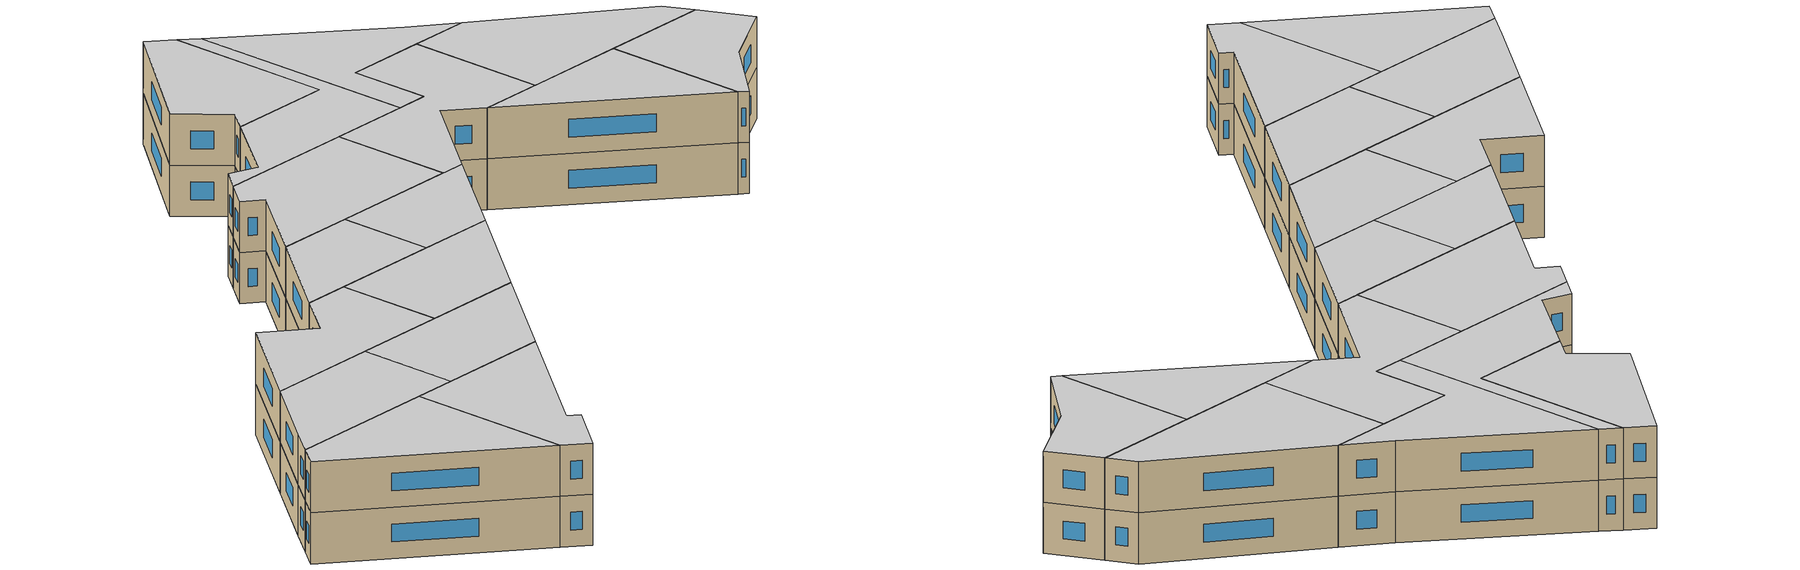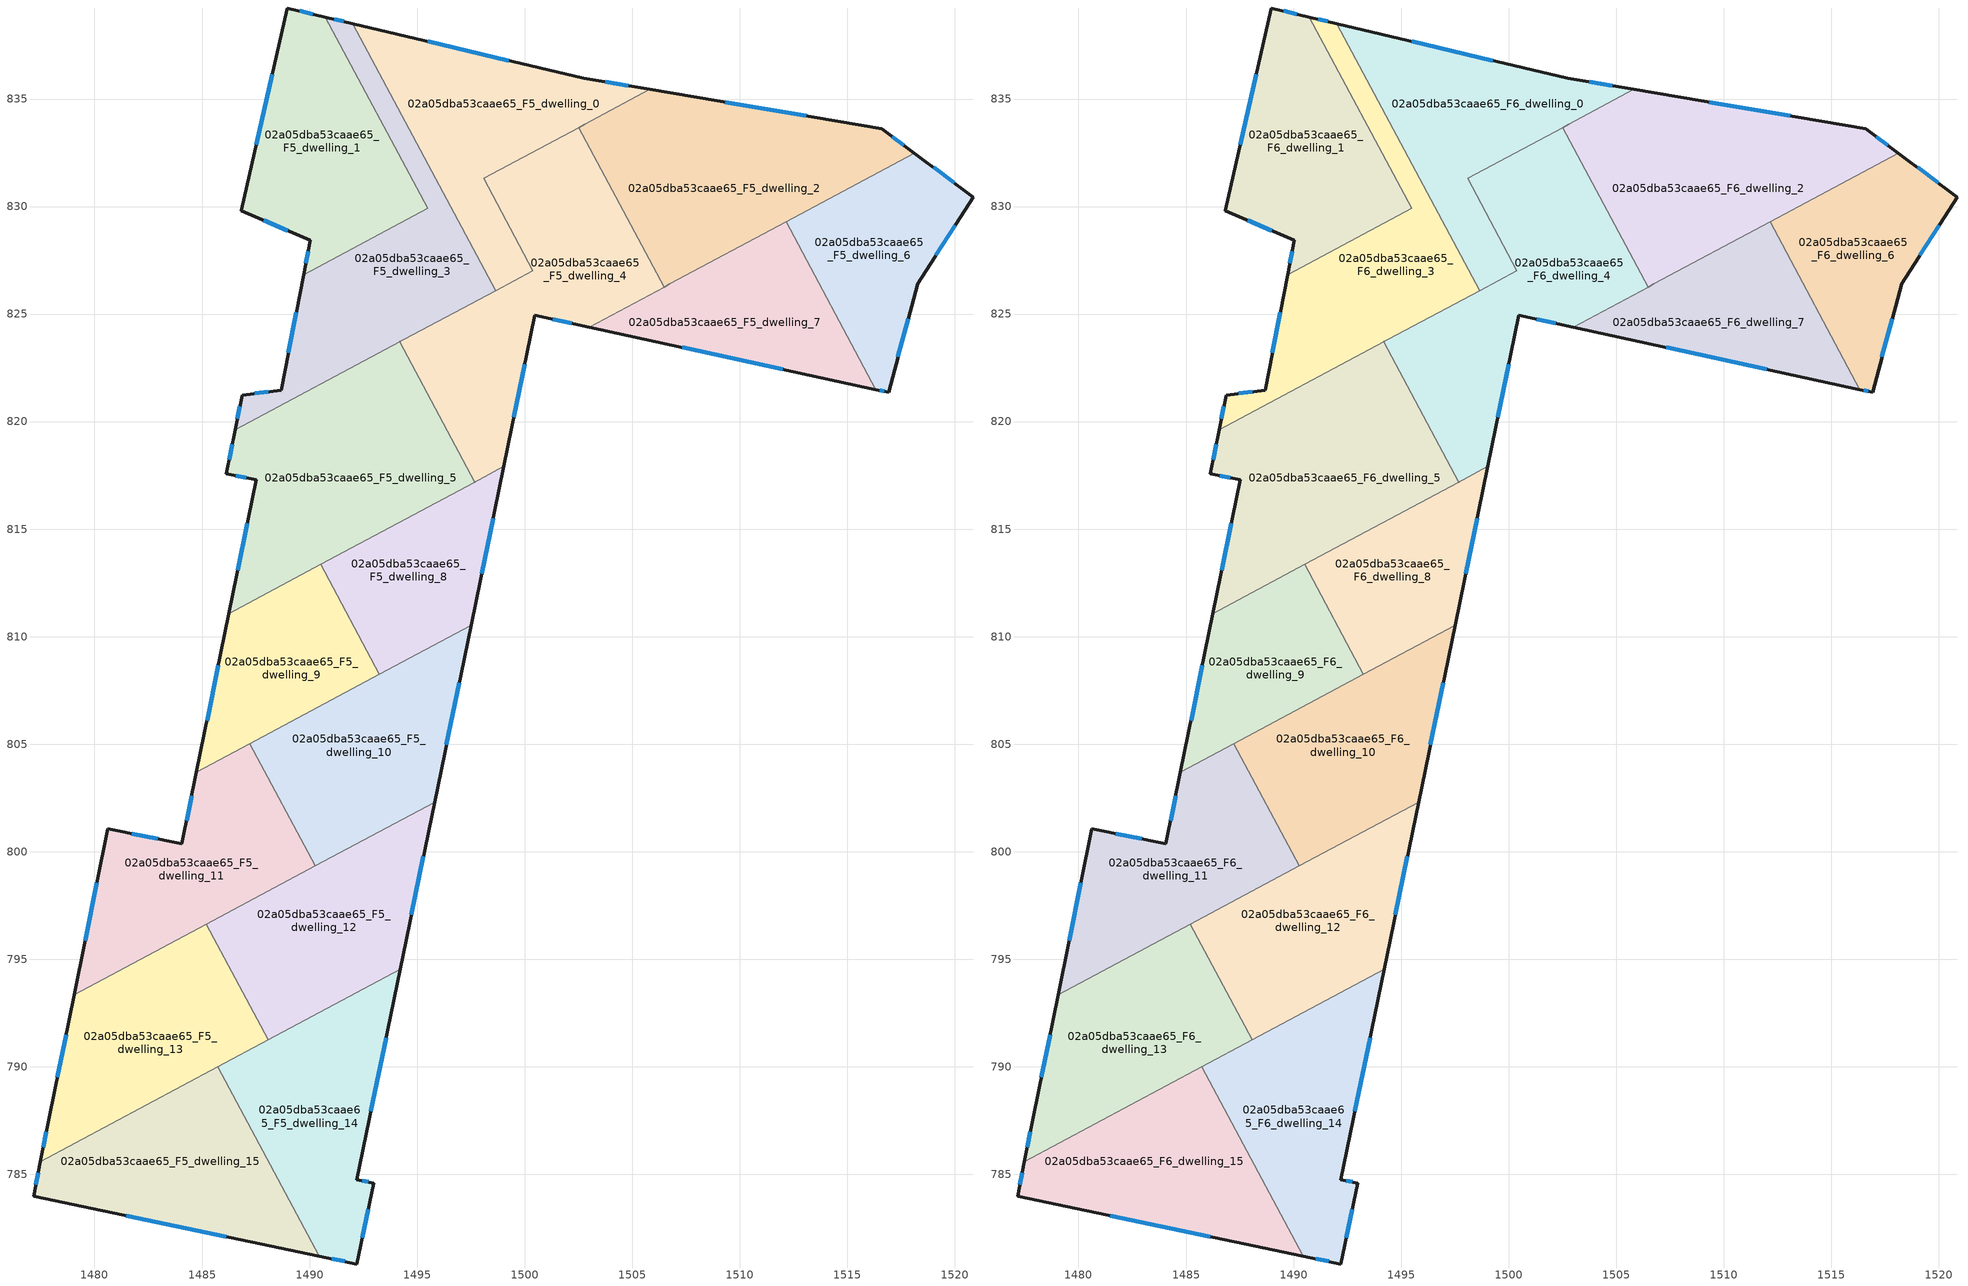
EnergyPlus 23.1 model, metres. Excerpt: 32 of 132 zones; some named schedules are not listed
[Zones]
02a05dba53caae65_F5_dwelling_0
 floor to 02a05dba53caae65_F4_dwelling_0 (EU_floor_Construction): 1505.83,835.44 1498.09,831.31 1500.39,827.02 1498.66,826.09 1492.02,838.51 1502.76,835.96 z15
 wall outside (EU_wall_Construction): 1505.83,835.44 1502.76,835.96 1492.02,838.51 z15:18
 wall to 02a05dba53caae65_F5_dwelling_4 (EU_wall_Construction): 1498.66,826.09 1500.39,827.02 1498.09,831.31 1502.52,833.67 z15:18
 wall to 02a05dba53caae65_F5_dwelling_3 (EU_wall_Construction): 1492.02,838.51 1498.66,826.09 z15:18
 wall to 02a05dba53caae65_F5_dwelling_2 (EU_wall_Construction): 1502.52,833.67 1502.79,833.82 1505.83,835.44 z15:18
 window (EU_Window_Construction): 1504.83,835.61 1503.76,835.79 / 1499.26,836.79 1495.51,837.68 z15.98:17.02
02a05dba53caae65_F5_dwelling_1
 floor to 02a05dba53caae65_F4_dwelling_1 (EU_floor_Construction): 1490.73,838.81 1495.49,829.91 1489.73,826.83 1490.05,828.44 1486.81,829.79 1488.96,839.23 z15
 wall outside (EU_wall_Construction): 1490.73,838.81 1488.96,839.23 1486.81,829.79 1490.05,828.44 1489.73,826.83 z15:18
 wall to 02a05dba53caae65_F5_dwelling_3 (EU_wall_Construction): 1489.73,826.83 1495.49,829.91 1490.73,838.81 z15:18
 window (EU_Window_Construction): 1489.94,827.92 1489.83,827.36 / 1487.87,829.35 1488.99,828.88 / 1488.27,836.16 1487.51,832.86 / 1490.16,838.95 1489.54,839.1 z15.98:17.02
02a05dba53caae65_F5_dwelling_10
 floor to 02a05dba53caae65_F4_dwelling_10 (EU_floor_Construction): 1497.51,810.52 1495.82,802.31 1490.26,799.34 1487.22,805.02 z15
 wall outside (EU_wall_Construction): 1495.82,802.31 1497.51,810.52 z15:18
 wall to 02a05dba53caae65_F5_dwelling_11 (EU_wall_Construction): 1487.22,805.02 1490.26,799.34 z15:18
 wall to 02a05dba53caae65_F5_dwelling_12 (EU_wall_Construction): 1490.26,799.34 1495.82,802.31 z15:18
 wall to 02a05dba53caae65_F5_dwelling_9 (EU_wall_Construction): 1493.25,808.25 1487.22,805.02 z15:18
 wall to 02a05dba53caae65_F5_dwelling_8 (EU_wall_Construction): 1497.51,810.52 1493.25,808.25 z15:18
 window (EU_Window_Construction): 1496.37,804.98 1496.96,807.85 z15.98:17.02
02a05dba53caae65_F5_dwelling_11
 floor to 02a05dba53caae65_F4_dwelling_11 (EU_floor_Construction): 1487.22,805.02 1490.26,799.34 1479.05,793.34 1480.62,801.06 1484.06,800.36 1484.74,803.7 z15
 wall outside (EU_wall_Construction): 1484.74,803.7 1484.06,800.36 1480.62,801.06 1479.05,793.34 z15:18
 wall to 02a05dba53caae65_F5_dwelling_13 (EU_wall_Construction): 1479.05,793.34 1485.2,796.63 z15:18
 wall to 02a05dba53caae65_F5_dwelling_9 (EU_wall_Construction): 1487.22,805.02 1484.74,803.7 z15:18
 wall to 02a05dba53caae65_F5_dwelling_12 (EU_wall_Construction): 1485.2,796.63 1490.26,799.34 z15:18
 window (EU_Window_Construction): 1482.95,800.59 1481.74,800.84 / 1484.52,802.61 1484.29,801.45 / 1480.11,798.55 1479.56,795.85 z15.98:17.02
02a05dba53caae65_F5_dwelling_12
 floor to 02a05dba53caae65_F4_dwelling_12 (EU_floor_Construction): 1495.82,802.31 1494.21,794.54 1488.08,791.25 1485.2,796.63 z15
 wall outside (EU_wall_Construction): 1494.21,794.54 1495.82,802.31 z15:18
 wall to 02a05dba53caae65_F5_dwelling_13 (EU_wall_Construction): 1485.2,796.63 1488.08,791.25 z15:18
 wall to 02a05dba53caae65_F5_dwelling_14 (EU_wall_Construction): 1488.08,791.25 1494.21,794.54 z15:18
 window (EU_Window_Construction): 1494.73,797.06 1495.29,799.78 z15.98:17.02
02a05dba53caae65_F5_dwelling_13
 floor to 02a05dba53caae65_F4_dwelling_13 (EU_floor_Construction): 1485.2,796.63 1488.08,791.25 1477.48,785.59 1477.9,787.66 1479.05,793.34 z15
 wall outside (EU_wall_Construction): 1479.05,793.34 1477.9,787.66 1477.48,785.59 z15:18
 wall to 02a05dba53caae65_F5_dwelling_15 (EU_wall_Construction): 1477.48,785.59 1485.74,790.01 z15:18
 wall to 02a05dba53caae65_F5_dwelling_14 (EU_wall_Construction): 1485.74,790 1488.08,791.25 z15:18
 window (EU_Window_Construction): 1477.76,786.98 1477.62,786.26 / 1478.68,791.49 1478.27,789.5 z15.98:17.02
02a05dba53caae65_F5_dwelling_14
 floor to 02a05dba53caae65_F4_dwelling_14 (EU_floor_Construction): 1494.21,794.54 1492.19,784.75 1492.98,784.58 1492.2,780.83 1490.46,781.19 1485.74,790 z15
 wall outside (EU_wall_Construction): 1490.46,781.19 1492.2,780.83 1492.98,784.58 1492.19,784.75 1494.21,794.54 z15:18
 wall to 02a05dba53caae65_F5_dwelling_15 (EU_wall_Construction): 1485.74,790 1490.46,781.19 z15:18
 window (EU_Window_Construction): 1492.85,787.94 1493.56,791.35 / 1492.73,784.64 1492.45,784.7 / 1492.46,782.05 1492.73,783.36 / 1491.02,781.07 1491.64,780.94 z15.98:17.02
02a05dba53caae65_F5_dwelling_15
 floor to 02a05dba53caae65_F4_dwelling_15 (EU_floor_Construction): 1485.74,790 1490.46,781.19 1477.17,783.99 1477.48,785.59 z15
 wall outside (EU_wall_Construction): 1477.48,785.59 1477.17,783.99 1490.46,781.19 z15:18
 window (EU_Window_Construction): 1477.38,785.07 1477.27,784.51 / 1481.49,783.08 1486.13,782.1 z15.98:17.02
02a05dba53caae65_F5_dwelling_2
 floor to 02a05dba53caae65_F4_dwelling_2 (EU_floor_Construction): 1516.6,833.62 1518.13,832.49 1506.76,826.4 1506.49,826.26 1502.52,833.67 1502.79,833.82 1505.83,835.44 z15
 wall outside (EU_wall_Construction): 1518.13,832.49 1516.6,833.62 1505.83,835.44 z15:18
 wall to 02a05dba53caae65_F5_dwelling_4 (EU_wall_Construction): 1502.52,833.67 1506.49,826.26 z15:18
 wall to 02a05dba53caae65_F5_dwelling_6 (EU_wall_Construction): 1512.16,829.29 1518.13,832.49 z15:18
 wall to 02a05dba53caae65_F5_dwelling_7 (EU_wall_Construction): 1506.49,826.26 1506.76,826.4 1512.16,829.29 z15:18
 window (EU_Window_Construction): 1513.1,834.21 1509.33,834.85 / 1517.64,832.86 1517.1,833.25 z15.98:17.02
02a05dba53caae65_F5_dwelling_3
 floor to 02a05dba53caae65_F4_dwelling_3 (EU_floor_Construction): 1492.02,838.51 1498.66,826.09 1486.54,819.61 1486.86,821.23 1488.68,821.46 1489.73,826.83 1495.49,829.91 1490.73,838.81 z15
 wall outside (EU_wall_Construction): 1492.02,838.51 1490.73,838.81 / 1489.73,826.83 1488.68,821.46 1486.86,821.23 1486.54,819.61 z15:18
 wall to 02a05dba53caae65_F5_dwelling_5 (EU_wall_Construction): 1486.54,819.61 1494.18,823.7 z15:18
 wall to 02a05dba53caae65_F5_dwelling_4 (EU_wall_Construction): 1494.19,823.7 1494.23,823.73 1494.41,823.82 1498.66,826.09 z15:18
 window (EU_Window_Construction): 1491.6,838.61 1491.15,838.72 / 1486.76,820.71 1486.64,820.14 / 1488.09,821.39 1487.45,821.31 / 1489.39,825.09 1489.02,823.21 z15.98:17.02
02a05dba53caae65_F5_dwelling_4
 floor to 02a05dba53caae65_F4_dwelling_4 (EU_floor_Construction): 1502.52,833.67 1506.49,826.26 1503.01,824.39 1500.48,824.94 1499.04,817.91 1497.89,817.3 1497.72,817.21 1497.67,817.18 1494.19,823.7 1494.23,823.73 1494.41,823.82 1500.39,827.02 1498.09,831.31 z15
 wall outside (EU_wall_Construction): 1499.04,817.91 1500.48,824.94 1503.01,824.39 z15:18
 wall to 02a05dba53caae65_F5_dwelling_5 (EU_wall_Construction): 1494.19,823.7 1497.67,817.18 z15:18
 wall to 02a05dba53caae65_F5_dwelling_7 (EU_wall_Construction): 1503.01,824.39 1506.49,826.26 z15:18
 wall to 02a05dba53caae65_F5_dwelling_8 (EU_wall_Construction): 1497.67,817.18 1497.72,817.21 1497.89,817.3 1499.04,817.91 z15:18
 window (EU_Window_Construction): 1501.31,824.76 1502.19,824.57 / 1499.51,820.2 1500.01,822.66 z15.98:17.02
02a05dba53caae65_F5_dwelling_5
 floor to 02a05dba53caae65_F4_dwelling_5 (EU_floor_Construction): 1494.19,823.7 1497.67,817.18 1486.25,811.07 1487.52,817.29 1486.12,817.57 1486.54,819.61 z15
 wall outside (EU_wall_Construction): 1486.54,819.61 1486.12,817.57 1487.52,817.29 1486.25,811.07 z15:18
 wall to 02a05dba53caae65_F5_dwelling_9 (EU_wall_Construction): 1486.25,811.07 1490.52,813.36 z15:18
 wall to 02a05dba53caae65_F5_dwelling_8 (EU_wall_Construction): 1490.52,813.36 1497.67,817.18 z15:18
 window (EU_Window_Construction): 1487.1,815.27 1486.66,813.1 / 1486.58,817.48 1487.06,817.39 / 1486.4,818.95 1486.26,818.24 z15.98:17.02
02a05dba53caae65_F5_dwelling_6
 floor to 02a05dba53caae65_F4_dwelling_6 (EU_floor_Construction): 1520.88,830.44 1518.28,826.41 1516.93,821.36 1516.34,821.49 1512.16,829.29 1518.13,832.49 z15
 wall outside (EU_wall_Construction): 1516.34,821.49 1516.93,821.36 1518.28,826.41 1520.88,830.44 1518.13,832.49 z15:18
 wall to 02a05dba53caae65_F5_dwelling_7 (EU_wall_Construction): 1512.16,829.29 1516.34,821.49 z15:18
 window (EU_Window_Construction): 1519.12,827.72 1520.03,829.13 / 1517.36,823.01 1517.84,824.77 / 1516.53,821.45 1516.73,821.4 / 1519.98,831.11 1519.02,831.82 z15.98:17.02
02a05dba53caae65_F5_dwelling_7
 floor to 02a05dba53caae65_F4_dwelling_7 (EU_floor_Construction): 1512.16,829.29 1516.34,821.49 1503.01,824.39 z15
 wall outside (EU_wall_Construction): 1503.01,824.39 1516.34,821.49 z15:18
 window (EU_Window_Construction): 1507.34,823.45 1512,822.44 z15.98:17.02
02a05dba53caae65_F5_dwelling_8
 floor to 02a05dba53caae65_F4_dwelling_8 (EU_floor_Construction): 1499.04,817.91 1497.51,810.52 1493.25,808.25 1490.52,813.36 z15
 wall outside (EU_wall_Construction): 1497.51,810.52 1499.04,817.91 z15:18
 wall to 02a05dba53caae65_F5_dwelling_9 (EU_wall_Construction): 1490.52,813.36 1493.25,808.25 z15:18
 window (EU_Window_Construction): 1498.01,812.93 1498.54,815.51 z15.98:17.02
02a05dba53caae65_F5_dwelling_9
 floor to 02a05dba53caae65_F4_dwelling_9 (EU_floor_Construction): 1490.52,813.36 1493.25,808.25 1484.74,803.7 1486.25,811.07 z15
 wall outside (EU_wall_Construction): 1486.25,811.07 1484.74,803.7 z15:18
 window (EU_Window_Construction): 1485.76,808.67 1485.23,806.09 z15.98:17.02
02a05dba53caae65_F6_dwelling_0
 floor to 02a05dba53caae65_F5_dwelling_0 (EU_floor_Construction): 1505.83,835.44 1498.09,831.31 1500.39,827.02 1498.66,826.09 1492.02,838.51 1502.76,835.96 z18
 wall outside (EU_wall_Construction): 1505.83,835.44 1502.76,835.96 1492.02,838.51 z18:21
 wall to 02a05dba53caae65_F6_dwelling_4 (EU_wall_Construction): 1498.66,826.09 1500.39,827.02 1498.09,831.31 1502.52,833.67 z18:21
 wall to 02a05dba53caae65_F6_dwelling_3 (EU_wall_Construction): 1492.02,838.51 1498.66,826.09 z18:21
 wall to 02a05dba53caae65_F6_dwelling_2 (EU_wall_Construction): 1502.52,833.67 1502.79,833.82 1505.83,835.44 z18:21
 window (EU_Window_Construction): 1504.83,835.61 1503.76,835.79 / 1499.26,836.79 1495.51,837.68 z18.98:20.02
 ceiling to 02a05dba53caae65_F7_dwelling_0 (EU_floor_Construction): 1500.39,827.02 1498.09,831.31 1505.83,835.44 1502.76,835.96 1492.02,838.51 1498.66,826.09 z21
02a05dba53caae65_F6_dwelling_1
 floor to 02a05dba53caae65_F5_dwelling_1 (EU_floor_Construction): 1490.73,838.81 1495.49,829.91 1489.73,826.83 1490.05,828.44 1486.81,829.79 1488.96,839.23 z18
 wall outside (EU_wall_Construction): 1490.73,838.81 1488.96,839.23 1486.81,829.79 1490.05,828.44 1489.73,826.83 z18:21
 wall to 02a05dba53caae65_F6_dwelling_3 (EU_wall_Construction): 1489.73,826.83 1495.49,829.91 1490.73,838.81 z18:21
 window (EU_Window_Construction): 1489.94,827.92 1489.83,827.36 / 1487.87,829.35 1488.99,828.88 / 1488.27,836.16 1487.51,832.86 / 1490.16,838.95 1489.54,839.1 z18.98:20.02
 ceiling to 02a05dba53caae65_F7_dwelling_1 (EU_floor_Construction): 1495.49,829.91 1490.73,838.81 1488.96,839.23 1486.81,829.79 1490.05,828.44 1489.73,826.83 z21
02a05dba53caae65_F6_dwelling_10
 floor to 02a05dba53caae65_F5_dwelling_10 (EU_floor_Construction): 1497.51,810.52 1495.82,802.31 1490.26,799.34 1487.22,805.02 z18
 wall outside (EU_wall_Construction): 1495.82,802.31 1497.51,810.52 z18:21
 wall to 02a05dba53caae65_F6_dwelling_11 (EU_wall_Construction): 1487.22,805.02 1490.26,799.34 z18:21
 wall to 02a05dba53caae65_F6_dwelling_12 (EU_wall_Construction): 1490.26,799.34 1495.82,802.31 z18:21
 wall to 02a05dba53caae65_F6_dwelling_9 (EU_wall_Construction): 1493.25,808.25 1487.22,805.02 z18:21
 wall to 02a05dba53caae65_F6_dwelling_8 (EU_wall_Construction): 1497.51,810.52 1493.25,808.25 z18:21
 window (EU_Window_Construction): 1496.37,804.98 1496.96,807.85 z18.98:20.02
 ceiling to 02a05dba53caae65_F7_dwelling_10 (EU_floor_Construction): 1495.82,802.31 1497.51,810.52 1487.22,805.02 1490.26,799.34 z21
02a05dba53caae65_F6_dwelling_11
 floor to 02a05dba53caae65_F5_dwelling_11 (EU_floor_Construction): 1487.22,805.02 1490.26,799.34 1479.05,793.34 1480.62,801.06 1484.06,800.36 1484.74,803.7 z18
 wall outside (EU_wall_Construction): 1484.74,803.7 1484.06,800.36 1480.62,801.06 1479.05,793.34 z18:21
 wall to 02a05dba53caae65_F6_dwelling_13 (EU_wall_Construction): 1479.05,793.34 1485.2,796.63 z18:21
 wall to 02a05dba53caae65_F6_dwelling_9 (EU_wall_Construction): 1487.22,805.02 1484.74,803.7 z18:21
 wall to 02a05dba53caae65_F6_dwelling_12 (EU_wall_Construction): 1485.2,796.63 1490.26,799.34 z18:21
 window (EU_Window_Construction): 1482.95,800.59 1481.74,800.84 / 1484.52,802.61 1484.29,801.45 / 1480.11,798.55 1479.56,795.85 z18.98:20.02
 ceiling to 02a05dba53caae65_F7_dwelling_11 (EU_floor_Construction): 1490.26,799.34 1487.22,805.02 1484.74,803.7 1484.06,800.36 1480.62,801.06 1479.05,793.34 z21
02a05dba53caae65_F6_dwelling_12
 floor to 02a05dba53caae65_F5_dwelling_12 (EU_floor_Construction): 1495.82,802.31 1494.21,794.54 1488.08,791.25 1485.2,796.63 z18
 wall outside (EU_wall_Construction): 1494.21,794.54 1495.82,802.31 z18:21
 wall to 02a05dba53caae65_F6_dwelling_13 (EU_wall_Construction): 1485.2,796.63 1488.08,791.25 z18:21
 wall to 02a05dba53caae65_F6_dwelling_14 (EU_wall_Construction): 1488.08,791.25 1494.21,794.54 z18:21
 window (EU_Window_Construction): 1494.73,797.06 1495.29,799.78 z18.98:20.02
 ceiling to 02a05dba53caae65_F7_dwelling_12 (EU_floor_Construction): 1494.21,794.54 1495.82,802.31 1485.2,796.63 1488.08,791.25 z21
02a05dba53caae65_F6_dwelling_13
 floor to 02a05dba53caae65_F5_dwelling_13 (EU_floor_Construction): 1485.2,796.63 1488.08,791.25 1477.48,785.59 1477.9,787.66 1479.05,793.34 z18
 wall outside (EU_wall_Construction): 1479.05,793.34 1477.9,787.66 1477.48,785.59 z18:21
 wall to 02a05dba53caae65_F6_dwelling_15 (EU_wall_Construction): 1477.48,785.59 1485.74,790.01 z18:21
 wall to 02a05dba53caae65_F6_dwelling_14 (EU_wall_Construction): 1485.74,790 1488.08,791.25 z18:21
 window (EU_Window_Construction): 1477.76,786.98 1477.62,786.26 / 1478.68,791.49 1478.27,789.5 z18.98:20.02
 ceiling to 02a05dba53caae65_F7_dwelling_13 (EU_floor_Construction): 1488.08,791.25 1485.2,796.63 1479.05,793.34 1477.9,787.66 1477.48,785.59 z21
02a05dba53caae65_F6_dwelling_14
 floor to 02a05dba53caae65_F5_dwelling_14 (EU_floor_Construction): 1494.21,794.54 1492.19,784.75 1492.98,784.58 1492.2,780.83 1490.46,781.19 1485.74,790 z18
 wall outside (EU_wall_Construction): 1490.46,781.19 1492.2,780.83 1492.98,784.58 1492.19,784.75 1494.21,794.54 z18:21
 wall to 02a05dba53caae65_F6_dwelling_15 (EU_wall_Construction): 1485.74,790 1490.46,781.19 z18:21
 window (EU_Window_Construction): 1492.85,787.94 1493.56,791.35 / 1492.73,784.64 1492.45,784.7 / 1492.46,782.05 1492.73,783.36 / 1491.02,781.07 1491.64,780.94 z18.98:20.02
 ceiling to 02a05dba53caae65_F7_dwelling_14 (EU_floor_Construction): 1492.2,780.83 1492.98,784.58 1492.19,784.75 1494.21,794.54 1485.74,790 1490.46,781.19 z21
02a05dba53caae65_F6_dwelling_15
 floor to 02a05dba53caae65_F5_dwelling_15 (EU_floor_Construction): 1485.74,790 1490.46,781.19 1477.17,783.99 1477.48,785.59 z18
 wall outside (EU_wall_Construction): 1477.48,785.59 1477.17,783.99 1490.46,781.19 z18:21
 window (EU_Window_Construction): 1477.38,785.07 1477.27,784.51 / 1481.49,783.08 1486.13,782.1 z18.98:20.02
 ceiling to 02a05dba53caae65_F7_dwelling_15 (EU_floor_Construction): 1490.46,781.19 1485.74,790 1477.48,785.59 1477.17,783.99 z21
02a05dba53caae65_F6_dwelling_2
 floor to 02a05dba53caae65_F5_dwelling_2 (EU_floor_Construction): 1516.6,833.62 1518.13,832.49 1506.76,826.4 1506.49,826.26 1502.52,833.67 1502.79,833.82 1505.83,835.44 z18
 wall outside (EU_wall_Construction): 1518.13,832.49 1516.6,833.62 1505.83,835.44 z18:21
 wall to 02a05dba53caae65_F6_dwelling_4 (EU_wall_Construction): 1502.52,833.67 1506.49,826.26 z18:21
 wall to 02a05dba53caae65_F6_dwelling_6 (EU_wall_Construction): 1512.16,829.29 1518.13,832.49 z18:21
 wall to 02a05dba53caae65_F6_dwelling_7 (EU_wall_Construction): 1506.49,826.26 1506.76,826.4 1512.16,829.29 z18:21
 window (EU_Window_Construction): 1513.1,834.21 1509.33,834.85 / 1517.64,832.86 1517.1,833.25 z18.98:20.02
 ceiling to 02a05dba53caae65_F7_dwelling_2 (EU_floor_Construction): 1518.13,832.49 1516.6,833.62 1505.83,835.44 1502.79,833.82 1502.52,833.67 1506.49,826.26 1506.76,826.4 z21
02a05dba53caae65_F6_dwelling_3
 floor to 02a05dba53caae65_F5_dwelling_3 (EU_floor_Construction): 1492.02,838.51 1498.66,826.09 1486.54,819.61 1486.86,821.23 1488.68,821.46 1489.73,826.83 1495.49,829.91 1490.73,838.81 z18
 wall outside (EU_wall_Construction): 1492.02,838.51 1490.73,838.81 / 1489.73,826.83 1488.68,821.46 1486.86,821.23 1486.54,819.61 z18:21
 wall to 02a05dba53caae65_F6_dwelling_5 (EU_wall_Construction): 1486.54,819.61 1494.18,823.7 z18:21
 wall to 02a05dba53caae65_F6_dwelling_4 (EU_wall_Construction): 1494.19,823.7 1494.23,823.73 1494.41,823.82 1498.66,826.09 z18:21
 window (EU_Window_Construction): 1491.6,838.61 1491.15,838.72 / 1486.76,820.71 1486.64,820.14 / 1488.09,821.39 1487.45,821.31 / 1489.39,825.09 1489.02,823.21 z18.98:20.02
 ceiling to 02a05dba53caae65_F7_dwelling_3 (EU_floor_Construction): 1498.66,826.09 1492.02,838.51 1490.73,838.81 1495.49,829.91 1489.73,826.83 1488.68,821.46 1486.86,821.23 1486.54,819.61 z21
02a05dba53caae65_F6_dwelling_4
 floor to 02a05dba53caae65_F5_dwelling_4 (EU_floor_Construction): 1502.52,833.67 1506.49,826.26 1503.01,824.39 1500.48,824.94 1499.04,817.91 1497.89,817.3 1497.72,817.21 1497.67,817.18 1494.19,823.7 1494.23,823.73 1494.41,823.82 1500.39,827.02 1498.09,831.31 z18
 wall outside (EU_wall_Construction): 1499.04,817.91 1500.48,824.94 1503.01,824.39 z18:21
 wall to 02a05dba53caae65_F6_dwelling_5 (EU_wall_Construction): 1494.19,823.7 1497.67,817.18 z18:21
 wall to 02a05dba53caae65_F6_dwelling_7 (EU_wall_Construction): 1503.01,824.39 1506.49,826.26 z18:21
 wall to 02a05dba53caae65_F6_dwelling_8 (EU_wall_Construction): 1497.67,817.18 1497.72,817.21 1497.89,817.3 1499.04,817.91 z18:21
 window (EU_Window_Construction): 1501.31,824.76 1502.19,824.57 / 1499.51,820.2 1500.01,822.66 z18.98:20.02
 ceiling to 02a05dba53caae65_F7_dwelling_4 (EU_floor_Construction): 1499.04,817.91 1500.48,824.94 1503.01,824.39 1506.49,826.26 1502.52,833.67 1498.09,831.31 1500.39,827.02 1494.41,823.82 1494.23,823.73 1494.19,823.7 1497.67,817.18 1497.72,817.21 1497.89,817.3 z21
02a05dba53caae65_F6_dwelling_5
 floor to 02a05dba53caae65_F5_dwelling_5 (EU_floor_Construction): 1494.19,823.7 1497.67,817.18 1486.25,811.07 1487.52,817.29 1486.12,817.57 1486.54,819.61 z18
 wall outside (EU_wall_Construction): 1486.54,819.61 1486.12,817.57 1487.52,817.29 1486.25,811.07 z18:21
 wall to 02a05dba53caae65_F6_dwelling_9 (EU_wall_Construction): 1486.25,811.07 1490.52,813.36 z18:21
 wall to 02a05dba53caae65_F6_dwelling_8 (EU_wall_Construction): 1490.52,813.36 1497.67,817.18 z18:21
 window (EU_Window_Construction): 1487.1,815.27 1486.66,813.1 / 1486.58,817.48 1487.06,817.39 / 1486.4,818.95 1486.26,818.24 z18.98:20.02
 ceiling to 02a05dba53caae65_F7_dwelling_5 (EU_floor_Construction): 1497.67,817.18 1494.19,823.7 1486.54,819.61 1486.12,817.57 1487.52,817.29 1486.25,811.07 z21
02a05dba53caae65_F6_dwelling_6
 floor to 02a05dba53caae65_F5_dwelling_6 (EU_floor_Construction): 1520.88,830.44 1518.28,826.41 1516.93,821.36 1516.34,821.49 1512.16,829.29 1518.13,832.49 z18
 wall outside (EU_wall_Construction): 1516.34,821.49 1516.93,821.36 1518.28,826.41 1520.88,830.44 1518.13,832.49 z18:21
 wall to 02a05dba53caae65_F6_dwelling_7 (EU_wall_Construction): 1512.16,829.29 1516.34,821.49 z18:21
 window (EU_Window_Construction): 1519.12,827.72 1520.03,829.13 / 1517.36,823.01 1517.84,824.77 / 1516.53,821.45 1516.73,821.4 / 1519.98,831.11 1519.02,831.82 z18.98:20.02
 ceiling to 02a05dba53caae65_F7_dwelling_6 (EU_floor_Construction): 1516.93,821.36 1518.28,826.41 1520.88,830.44 1518.13,832.49 1512.16,829.29 1516.34,821.49 z21
02a05dba53caae65_F6_dwelling_7
 floor to 02a05dba53caae65_F5_dwelling_7 (EU_floor_Construction): 1512.16,829.29 1516.34,821.49 1503.01,824.39 z18
 wall outside (EU_wall_Construction): 1503.01,824.39 1516.34,821.49 z18:21
 window (EU_Window_Construction): 1507.34,823.45 1512,822.44 z18.98:20.02
 ceiling to 02a05dba53caae65_F7_dwelling_7 (EU_floor_Construction): 1516.34,821.49 1512.16,829.29 1503.01,824.39 z21
02a05dba53caae65_F6_dwelling_8
 floor to 02a05dba53caae65_F5_dwelling_8 (EU_floor_Construction): 1499.04,817.91 1497.51,810.52 1493.25,808.25 1490.52,813.36 z18
 wall outside (EU_wall_Construction): 1497.51,810.52 1499.04,817.91 z18:21
 wall to 02a05dba53caae65_F6_dwelling_9 (EU_wall_Construction): 1490.52,813.36 1493.25,808.25 z18:21
 window (EU_Window_Construction): 1498.01,812.93 1498.54,815.51 z18.98:20.02
 ceiling to 02a05dba53caae65_F7_dwelling_8 (EU_floor_Construction): 1497.51,810.52 1499.04,817.91 1490.52,813.36 1493.25,808.25 z21
02a05dba53caae65_F6_dwelling_9
 floor to 02a05dba53caae65_F5_dwelling_9 (EU_floor_Construction): 1490.52,813.36 1493.25,808.25 1484.74,803.7 1486.25,811.07 z18
 wall outside (EU_wall_Construction): 1486.25,811.07 1484.74,803.7 z18:21
 window (EU_Window_Construction): 1485.76,808.67 1485.23,806.09 z18.98:20.02
 ceiling to 02a05dba53caae65_F7_dwelling_9 (EU_floor_Construction): 1493.25,808.25 1490.52,813.36 1486.25,811.07 1484.74,803.7 z21
[Building]
EU S2 Campaign: North Axis=0; Terrain=City; Solar Distribution=FullExterior
[Site:Location]
Bologna: Latitude=44.5; Longitude=11.25; Time Zone=1; Elevation=37
[SizingPeriod:WeatherFileDays]
AnnualSizingPeriod: Begin Month=1; Begin Day of Month=1; End Month=12; End Day of Month=31; Day of Week for Start Day=Monday; Use Weather File Daylight Saving Period=No; Use Weather File Rain and Snow Indicators=No
[MATERIAL]
EU_InternalMass_Material: Roughness=MediumRough; Thickness=0.1; Conductivity=1; Density=1800; Specific Heat=900; Thermal Absorptance=0.9; Solar Absorptance=0.7; Visible Absorptance=0.7
[MATERIAL:NOMASS] Roughness=MediumRough; Thermal Absorptance=0.9; Solar Absorptance=0.7; Visible Absorptance=0.7
Name | Thermal Resistance
EU_wall_NoMass | 0.905828
EU_floor_NoMass | 0.67114
[WINDOWMATERIAL:SIMPLEGLAZINGSYSTEM]
EU_Window_SimpleGlazing: UFactor=4.52486; Solar Heat Gain Coefficient=0.85; Visible Transmittance=0.85
[CONSTRUCTION]
EU_wall_Construction: EU_wall_NoMass
EU_floor_Construction: EU_floor_NoMass
EU_Window_Construction: EU_Window_SimpleGlazing
EU_InternalMass_Construction: EU_InternalMass_Material
[ZONE] Type=1; Multiplier=1; Ceiling Height=autocalculate; Floor Area=autocalculate; Part of Total Floor Area=Yes
Name | Volume
02a05dba53caae65_F5_dwelling_0; 02a05dba53caae65_F6_dwelling_0 | 173.708
02a05dba53caae65_F5_dwelling_1; 02a05dba53caae65_F6_dwelling_1 | 173.703
02a05dba53caae65_F5_dwelling_10; 02a05dba53caae65_F6_dwelling_10 | 173.718
02a05dba53caae65_F5_dwelling_11; 02a05dba53caae65_F6_dwelling_11 | 173.706
02a05dba53caae65_F5_dwelling_12; 02a05dba53caae65_F6_dwelling_12 | 173.722
02a05dba53caae65_F5_dwelling_13; 02a05dba53caae65_F6_dwelling_13 | 173.707
02a05dba53caae65_F5_dwelling_14; 02a05dba53caae65_F6_dwelling_14 | 173.71
02a05dba53caae65_F5_dwelling_15; 02a05dba53caae65_F6_dwelling_15 | 173.668
02a05dba53caae65_F5_dwelling_2; 02a05dba53caae65_F6_dwelling_2 | 228.112
02a05dba53caae65_F5_dwelling_3; 02a05dba53caae65_F6_dwelling_3 | 173.696
02a05dba53caae65_F5_dwelling_4; 02a05dba53caae65_F6_dwelling_4 | 229.501
02a05dba53caae65_F5_dwelling_5; 02a05dba53caae65_F6_dwelling_5 | 230.735
02a05dba53caae65_F5_dwelling_6; 02a05dba53caae65_F6_dwelling_6 | 137.813
02a05dba53caae65_F5_dwelling_7; 02a05dba53caae65_F6_dwelling_7 | 137.798
02a05dba53caae65_F5_dwelling_8; 02a05dba53caae65_F6_dwelling_8 | 125.99
02a05dba53caae65_F5_dwelling_9; 02a05dba53caae65_F6_dwelling_9 | 126.013
[INTERNALMASS] Construction=EU_InternalMass_Construction
Name | Zone or ZoneList | Surface Area
02a05dba53caae65_F5_dwelling_0_EU_InternalMass | 02a05dba53caae65_F5_dwelling_0 | 57.9007
02a05dba53caae65_F5_dwelling_1_EU_InternalMass | 02a05dba53caae65_F5_dwelling_1 | 57.9015
02a05dba53caae65_F5_dwelling_2_EU_InternalMass | 02a05dba53caae65_F5_dwelling_2 | 76.0417
02a05dba53caae65_F5_dwelling_3_EU_InternalMass | 02a05dba53caae65_F5_dwelling_3 | 57.8983
02a05dba53caae65_F5_dwelling_4_EU_InternalMass | 02a05dba53caae65_F5_dwelling_4 | 76.5
02a05dba53caae65_F5_dwelling_5_EU_InternalMass | 02a05dba53caae65_F5_dwelling_5 | 76.9086
02a05dba53caae65_F5_dwelling_6_EU_InternalMass | 02a05dba53caae65_F5_dwelling_6 | 45.9395
02a05dba53caae65_F5_dwelling_7_EU_InternalMass | 02a05dba53caae65_F5_dwelling_7 | 45.9311
02a05dba53caae65_F5_dwelling_8_EU_InternalMass | 02a05dba53caae65_F5_dwelling_8 | 41.9957
02a05dba53caae65_F5_dwelling_9_EU_InternalMass | 02a05dba53caae65_F5_dwelling_9 | 42.004
02a05dba53caae65_F5_dwelling_10_EU_InternalMass | 02a05dba53caae65_F5_dwelling_10 | 57.9037
02a05dba53caae65_F5_dwelling_11_EU_InternalMass | 02a05dba53caae65_F5_dwelling_11 | 57.9008
02a05dba53caae65_F5_dwelling_12_EU_InternalMass | 02a05dba53caae65_F5_dwelling_12 | 57.9083
02a05dba53caae65_F5_dwelling_13_EU_InternalMass | 02a05dba53caae65_F5_dwelling_13 | 57.9031
02a05dba53caae65_F5_dwelling_14_EU_InternalMass | 02a05dba53caae65_F5_dwelling_14 | 57.9008
02a05dba53caae65_F5_dwelling_15_EU_InternalMass | 02a05dba53caae65_F5_dwelling_15 | 57.8942
02a05dba53caae65_F6_dwelling_0_EU_InternalMass | 02a05dba53caae65_F6_dwelling_0 | 57.9007
02a05dba53caae65_F6_dwelling_1_EU_InternalMass | 02a05dba53caae65_F6_dwelling_1 | 57.9015
02a05dba53caae65_F6_dwelling_2_EU_InternalMass | 02a05dba53caae65_F6_dwelling_2 | 76.0417
02a05dba53caae65_F6_dwelling_3_EU_InternalMass | 02a05dba53caae65_F6_dwelling_3 | 57.8983
02a05dba53caae65_F6_dwelling_4_EU_InternalMass | 02a05dba53caae65_F6_dwelling_4 | 76.5
02a05dba53caae65_F6_dwelling_5_EU_InternalMass | 02a05dba53caae65_F6_dwelling_5 | 76.9086
02a05dba53caae65_F6_dwelling_6_EU_InternalMass | 02a05dba53caae65_F6_dwelling_6 | 45.9395
02a05dba53caae65_F6_dwelling_7_EU_InternalMass | 02a05dba53caae65_F6_dwelling_7 | 45.9311
02a05dba53caae65_F6_dwelling_8_EU_InternalMass | 02a05dba53caae65_F6_dwelling_8 | 41.9957
02a05dba53caae65_F6_dwelling_9_EU_InternalMass | 02a05dba53caae65_F6_dwelling_9 | 42.004
02a05dba53caae65_F6_dwelling_10_EU_InternalMass | 02a05dba53caae65_F6_dwelling_10 | 57.9037
02a05dba53caae65_F6_dwelling_11_EU_InternalMass | 02a05dba53caae65_F6_dwelling_11 | 57.9008
02a05dba53caae65_F6_dwelling_12_EU_InternalMass | 02a05dba53caae65_F6_dwelling_12 | 57.9083
02a05dba53caae65_F6_dwelling_13_EU_InternalMass | 02a05dba53caae65_F6_dwelling_13 | 57.9031
02a05dba53caae65_F6_dwelling_14_EU_InternalMass | 02a05dba53caae65_F6_dwelling_14 | 57.9008
02a05dba53caae65_F6_dwelling_15_EU_InternalMass | 02a05dba53caae65_F6_dwelling_15 | 57.8942
[OTHEREQUIPMENT] Fuel Type=Electricity; Design Level Calculation Method=Watts/Area; Power per Zone Floor Area=1; Fraction Latent=0; Fraction Radiant=0; Fraction Lost=0; Carbon Dioxide Generation Rate=0; EndUse Subcategory=EU_Step8_InternalGains
Name | Zone or ZoneList or Space or SpaceList | Schedule
EU_Step8_InternalGain_02a05dba53caae65_F5_dwelling_0_f000 | 02a05dba53caae65_F5_dwelling_0 | EU_Step8_GainSchedule_02a05dba53caae65_F5_dwelling_0_f000
EU_Step8_InternalGain_02a05dba53caae65_F5_dwelling_1_f000 | 02a05dba53caae65_F5_dwelling_1 | EU_Step8_GainSchedule_02a05dba53caae65_F5_dwelling_1_f000
EU_Step8_InternalGain_02a05dba53caae65_F5_dwelling_2_f000 | 02a05dba53caae65_F5_dwelling_2 | EU_Step8_GainSchedule_02a05dba53caae65_F5_dwelling_2_f000
EU_Step8_InternalGain_02a05dba53caae65_F5_dwelling_3_f000 | 02a05dba53caae65_F5_dwelling_3 | EU_Step8_GainSchedule_02a05dba53caae65_F5_dwelling_3_f000
EU_Step8_InternalGain_02a05dba53caae65_F5_dwelling_4_f000 | 02a05dba53caae65_F5_dwelling_4 | EU_Step8_GainSchedule_02a05dba53caae65_F5_dwelling_4_f000
EU_Step8_InternalGain_02a05dba53caae65_F5_dwelling_5_f000 | 02a05dba53caae65_F5_dwelling_5 | EU_Step8_GainSchedule_02a05dba53caae65_F5_dwelling_5_f000
EU_Step8_InternalGain_02a05dba53caae65_F5_dwelling_6_f000 | 02a05dba53caae65_F5_dwelling_6 | EU_Step8_GainSchedule_02a05dba53caae65_F5_dwelling_6_f000
EU_Step8_InternalGain_02a05dba53caae65_F5_dwelling_7_f000 | 02a05dba53caae65_F5_dwelling_7 | EU_Step8_GainSchedule_02a05dba53caae65_F5_dwelling_7_f000
EU_Step8_InternalGain_02a05dba53caae65_F5_dwelling_8_f000 | 02a05dba53caae65_F5_dwelling_8 | EU_Step8_GainSchedule_02a05dba53caae65_F5_dwelling_8_f000
EU_Step8_InternalGain_02a05dba53caae65_F5_dwelling_9_f000 | 02a05dba53caae65_F5_dwelling_9 | EU_Step8_GainSchedule_02a05dba53caae65_F5_dwelling_9_f000
EU_Step8_InternalGain_02a05dba53caae65_F5_dwelling_10_f000 | 02a05dba53caae65_F5_dwelling_10 | EU_Step8_GainSchedule_02a05dba53caae65_F5_dwelling_10_f000
EU_Step8_InternalGain_02a05dba53caae65_F5_dwelling_11_f000 | 02a05dba53caae65_F5_dwelling_11 | EU_Step8_GainSchedule_02a05dba53caae65_F5_dwelling_11_f000
EU_Step8_InternalGain_02a05dba53caae65_F5_dwelling_12_f000 | 02a05dba53caae65_F5_dwelling_12 | EU_Step8_GainSchedule_02a05dba53caae65_F5_dwelling_12_f000
EU_Step8_InternalGain_02a05dba53caae65_F5_dwelling_13_f000 | 02a05dba53caae65_F5_dwelling_13 | EU_Step8_GainSchedule_02a05dba53caae65_F5_dwelling_13_f000
EU_Step8_InternalGain_02a05dba53caae65_F5_dwelling_14_f000 | 02a05dba53caae65_F5_dwelling_14 | EU_Step8_GainSchedule_02a05dba53caae65_F5_dwelling_14_f000
EU_Step8_InternalGain_02a05dba53caae65_F5_dwelling_15_f000 | 02a05dba53caae65_F5_dwelling_15 | EU_Step8_GainSchedule_02a05dba53caae65_F5_dwelling_15_f000
EU_Step8_InternalGain_02a05dba53caae65_F6_dwelling_0_f000 | 02a05dba53caae65_F6_dwelling_0 | EU_Step8_GainSchedule_02a05dba53caae65_F6_dwelling_0_f000
EU_Step8_InternalGain_02a05dba53caae65_F6_dwelling_1_f000 | 02a05dba53caae65_F6_dwelling_1 | EU_Step8_GainSchedule_02a05dba53caae65_F6_dwelling_1_f000
EU_Step8_InternalGain_02a05dba53caae65_F6_dwelling_2_f000 | 02a05dba53caae65_F6_dwelling_2 | EU_Step8_GainSchedule_02a05dba53caae65_F6_dwelling_2_f000
EU_Step8_InternalGain_02a05dba53caae65_F6_dwelling_3_f000 | 02a05dba53caae65_F6_dwelling_3 | EU_Step8_GainSchedule_02a05dba53caae65_F6_dwelling_3_f000
EU_Step8_InternalGain_02a05dba53caae65_F6_dwelling_4_f000 | 02a05dba53caae65_F6_dwelling_4 | EU_Step8_GainSchedule_02a05dba53caae65_F6_dwelling_4_f000
EU_Step8_InternalGain_02a05dba53caae65_F6_dwelling_5_f000 | 02a05dba53caae65_F6_dwelling_5 | EU_Step8_GainSchedule_02a05dba53caae65_F6_dwelling_5_f000
EU_Step8_InternalGain_02a05dba53caae65_F6_dwelling_6_f000 | 02a05dba53caae65_F6_dwelling_6 | EU_Step8_GainSchedule_02a05dba53caae65_F6_dwelling_6_f000
EU_Step8_InternalGain_02a05dba53caae65_F6_dwelling_7_f000 | 02a05dba53caae65_F6_dwelling_7 | EU_Step8_GainSchedule_02a05dba53caae65_F6_dwelling_7_f000
EU_Step8_InternalGain_02a05dba53caae65_F6_dwelling_8_f000 | 02a05dba53caae65_F6_dwelling_8 | EU_Step8_GainSchedule_02a05dba53caae65_F6_dwelling_8_f000
EU_Step8_InternalGain_02a05dba53caae65_F6_dwelling_9_f000 | 02a05dba53caae65_F6_dwelling_9 | EU_Step8_GainSchedule_02a05dba53caae65_F6_dwelling_9_f000
EU_Step8_InternalGain_02a05dba53caae65_F6_dwelling_10_f000 | 02a05dba53caae65_F6_dwelling_10 | EU_Step8_GainSchedule_02a05dba53caae65_F6_dwelling_10_f000
EU_Step8_InternalGain_02a05dba53caae65_F6_dwelling_11_f000 | 02a05dba53caae65_F6_dwelling_11 | EU_Step8_GainSchedule_02a05dba53caae65_F6_dwelling_11_f000
EU_Step8_InternalGain_02a05dba53caae65_F6_dwelling_12_f000 | 02a05dba53caae65_F6_dwelling_12 | EU_Step8_GainSchedule_02a05dba53caae65_F6_dwelling_12_f000
EU_Step8_InternalGain_02a05dba53caae65_F6_dwelling_13_f000 | 02a05dba53caae65_F6_dwelling_13 | EU_Step8_GainSchedule_02a05dba53caae65_F6_dwelling_13_f000
EU_Step8_InternalGain_02a05dba53caae65_F6_dwelling_14_f000 | 02a05dba53caae65_F6_dwelling_14 | EU_Step8_GainSchedule_02a05dba53caae65_F6_dwelling_14_f000
EU_Step8_InternalGain_02a05dba53caae65_F6_dwelling_15_f000 | 02a05dba53caae65_F6_dwelling_15 | EU_Step8_GainSchedule_02a05dba53caae65_F6_dwelling_15_f000
[ZONEVENTILATION:DESIGNFLOWRATE] Schedule=EU_AlwaysOn; Design Flow Rate Calculation Method=AirChanges/Hour; Air Changes per Hour=0.73129; Ventilation Type=Natural; Fan Pressure Rise=0; Fan Total Efficiency=1; Constant Term Coefficient=1; Temperature Term Coefficient=0; Velocity Term Coefficient=0; Velocity Squared Term Coefficient=0; Minimum Indoor Temperature=-100; Maximum Indoor Temperature=100; Delta Temperature=-100; Minimum Outdoor Temperature=-100; Maximum Outdoor Temperature=100; Maximum Wind Speed=40
Name | Zone or ZoneList or Space or SpaceList
EU_ConstantAir_02a05dba53caae65_F5_dwelling_0 | 02a05dba53caae65_F5_dwelling_0
EU_ConstantAir_02a05dba53caae65_F5_dwelling_1 | 02a05dba53caae65_F5_dwelling_1
EU_ConstantAir_02a05dba53caae65_F5_dwelling_2 | 02a05dba53caae65_F5_dwelling_2
EU_ConstantAir_02a05dba53caae65_F5_dwelling_3 | 02a05dba53caae65_F5_dwelling_3
EU_ConstantAir_02a05dba53caae65_F5_dwelling_4 | 02a05dba53caae65_F5_dwelling_4
EU_ConstantAir_02a05dba53caae65_F5_dwelling_5 | 02a05dba53caae65_F5_dwelling_5
EU_ConstantAir_02a05dba53caae65_F5_dwelling_6 | 02a05dba53caae65_F5_dwelling_6
EU_ConstantAir_02a05dba53caae65_F5_dwelling_7 | 02a05dba53caae65_F5_dwelling_7
EU_ConstantAir_02a05dba53caae65_F5_dwelling_8 | 02a05dba53caae65_F5_dwelling_8
EU_ConstantAir_02a05dba53caae65_F5_dwelling_9 | 02a05dba53caae65_F5_dwelling_9
EU_ConstantAir_02a05dba53caae65_F5_dwelling_10 | 02a05dba53caae65_F5_dwelling_10
EU_ConstantAir_02a05dba53caae65_F5_dwelling_11 | 02a05dba53caae65_F5_dwelling_11
EU_ConstantAir_02a05dba53caae65_F5_dwelling_12 | 02a05dba53caae65_F5_dwelling_12
EU_ConstantAir_02a05dba53caae65_F5_dwelling_13 | 02a05dba53caae65_F5_dwelling_13
EU_ConstantAir_02a05dba53caae65_F5_dwelling_14 | 02a05dba53caae65_F5_dwelling_14
EU_ConstantAir_02a05dba53caae65_F5_dwelling_15 | 02a05dba53caae65_F5_dwelling_15
EU_ConstantAir_02a05dba53caae65_F6_dwelling_0 | 02a05dba53caae65_F6_dwelling_0
EU_ConstantAir_02a05dba53caae65_F6_dwelling_1 | 02a05dba53caae65_F6_dwelling_1
EU_ConstantAir_02a05dba53caae65_F6_dwelling_2 | 02a05dba53caae65_F6_dwelling_2
EU_ConstantAir_02a05dba53caae65_F6_dwelling_3 | 02a05dba53caae65_F6_dwelling_3
EU_ConstantAir_02a05dba53caae65_F6_dwelling_4 | 02a05dba53caae65_F6_dwelling_4
EU_ConstantAir_02a05dba53caae65_F6_dwelling_5 | 02a05dba53caae65_F6_dwelling_5
EU_ConstantAir_02a05dba53caae65_F6_dwelling_6 | 02a05dba53caae65_F6_dwelling_6
EU_ConstantAir_02a05dba53caae65_F6_dwelling_7 | 02a05dba53caae65_F6_dwelling_7
EU_ConstantAir_02a05dba53caae65_F6_dwelling_8 | 02a05dba53caae65_F6_dwelling_8
EU_ConstantAir_02a05dba53caae65_F6_dwelling_9 | 02a05dba53caae65_F6_dwelling_9
EU_ConstantAir_02a05dba53caae65_F6_dwelling_10 | 02a05dba53caae65_F6_dwelling_10
EU_ConstantAir_02a05dba53caae65_F6_dwelling_11 | 02a05dba53caae65_F6_dwelling_11
EU_ConstantAir_02a05dba53caae65_F6_dwelling_12 | 02a05dba53caae65_F6_dwelling_12
EU_ConstantAir_02a05dba53caae65_F6_dwelling_13 | 02a05dba53caae65_F6_dwelling_13
EU_ConstantAir_02a05dba53caae65_F6_dwelling_14 | 02a05dba53caae65_F6_dwelling_14
EU_ConstantAir_02a05dba53caae65_F6_dwelling_15 | 02a05dba53caae65_F6_dwelling_15
[HVACTEMPLATE:ZONE:IDEALLOADSAIRSYSTEM] System Availability Schedule=EU_AlwaysOn; Maximum Heating Supply Air Temperature=50; Minimum Cooling Supply Air Temperature=13; Maximum Heating Supply Air Humidity Ratio=0.0156; Minimum Cooling Supply Air Humidity Ratio=0.0077; Heating Limit=NoLimit; Cooling Limit=NoLimit; Heating Availability Schedule=EU_AlwaysOn; Cooling Availability Schedule=EU_CoolingOff; Dehumidification Control Type=ConstantSensibleHeatRatio; Cooling Sensible Heat Ratio=0.7; Dehumidification Setpoint=60; Humidification Control Type=None; Humidification Setpoint=30; Outdoor Air Method=None; Outdoor Air Flow Rate per Person=0.00944; Outdoor Air Flow Rate per Zone Floor Area=0; Outdoor Air Flow Rate per Zone=0; Demand Controlled Ventilation Type=None; Outdoor Air Economizer Type=NoEconomizer; Heat Recovery Type=None; Sensible Heat Recovery Effectiveness=0.7; Latent Heat Recovery Effectiveness=0.65
Name | Template Thermostat
02a05dba53caae65_F5_dwelling_0 | EU_HeatOnly_02a05dba53caae65_F5_dwelling_0
02a05dba53caae65_F5_dwelling_1 | EU_HeatOnly_02a05dba53caae65_F5_dwelling_1
02a05dba53caae65_F5_dwelling_2 | EU_HeatOnly_02a05dba53caae65_F5_dwelling_2
02a05dba53caae65_F5_dwelling_3 | EU_HeatOnly_02a05dba53caae65_F5_dwelling_3
02a05dba53caae65_F5_dwelling_4 | EU_HeatOnly_02a05dba53caae65_F5_dwelling_4
02a05dba53caae65_F5_dwelling_5 | EU_HeatOnly_02a05dba53caae65_F5_dwelling_5
02a05dba53caae65_F5_dwelling_6 | EU_HeatOnly_02a05dba53caae65_F5_dwelling_6
02a05dba53caae65_F5_dwelling_7 | EU_HeatOnly_02a05dba53caae65_F5_dwelling_7
02a05dba53caae65_F5_dwelling_8 | EU_HeatOnly_02a05dba53caae65_F5_dwelling_8
02a05dba53caae65_F5_dwelling_9 | EU_HeatOnly_02a05dba53caae65_F5_dwelling_9
02a05dba53caae65_F5_dwelling_10 | EU_HeatOnly_02a05dba53caae65_F5_dwelling_10
02a05dba53caae65_F5_dwelling_11 | EU_HeatOnly_02a05dba53caae65_F5_dwelling_11
02a05dba53caae65_F5_dwelling_12 | EU_HeatOnly_02a05dba53caae65_F5_dwelling_12
02a05dba53caae65_F5_dwelling_13 | EU_HeatOnly_02a05dba53caae65_F5_dwelling_13
02a05dba53caae65_F5_dwelling_14 | EU_HeatOnly_02a05dba53caae65_F5_dwelling_14
02a05dba53caae65_F5_dwelling_15 | EU_HeatOnly_02a05dba53caae65_F5_dwelling_15
02a05dba53caae65_F6_dwelling_0 | EU_HeatOnly_02a05dba53caae65_F6_dwelling_0
02a05dba53caae65_F6_dwelling_1 | EU_HeatOnly_02a05dba53caae65_F6_dwelling_1
02a05dba53caae65_F6_dwelling_2 | EU_HeatOnly_02a05dba53caae65_F6_dwelling_2
02a05dba53caae65_F6_dwelling_3 | EU_HeatOnly_02a05dba53caae65_F6_dwelling_3
02a05dba53caae65_F6_dwelling_4 | EU_HeatOnly_02a05dba53caae65_F6_dwelling_4
02a05dba53caae65_F6_dwelling_5 | EU_HeatOnly_02a05dba53caae65_F6_dwelling_5
02a05dba53caae65_F6_dwelling_6 | EU_HeatOnly_02a05dba53caae65_F6_dwelling_6
02a05dba53caae65_F6_dwelling_7 | EU_HeatOnly_02a05dba53caae65_F6_dwelling_7
02a05dba53caae65_F6_dwelling_8 | EU_HeatOnly_02a05dba53caae65_F6_dwelling_8
02a05dba53caae65_F6_dwelling_9 | EU_HeatOnly_02a05dba53caae65_F6_dwelling_9
02a05dba53caae65_F6_dwelling_10 | EU_HeatOnly_02a05dba53caae65_F6_dwelling_10
02a05dba53caae65_F6_dwelling_11 | EU_HeatOnly_02a05dba53caae65_F6_dwelling_11
02a05dba53caae65_F6_dwelling_12 | EU_HeatOnly_02a05dba53caae65_F6_dwelling_12
02a05dba53caae65_F6_dwelling_13 | EU_HeatOnly_02a05dba53caae65_F6_dwelling_13
02a05dba53caae65_F6_dwelling_14 | EU_HeatOnly_02a05dba53caae65_F6_dwelling_14
02a05dba53caae65_F6_dwelling_15 | EU_HeatOnly_02a05dba53caae65_F6_dwelling_15
[SIZING:ZONE] Zone Cooling Design Supply Air Temperature Input Method=SupplyAirTemperature; Zone Cooling Design Supply Air Temperature=13; Zone Heating Design Supply Air Temperature Input Method=SupplyAirTemperature; Zone Heating Design Supply Air Temperature=50; Zone Cooling Design Supply Air Humidity Ratio=0.008; Zone Heating Design Supply Air Humidity Ratio=0.008; Cooling Design Air Flow Method=DesignDay; Cooling Design Air Flow Rate=0; Cooling Minimum Air Flow per Zone Floor Area=0.000762; Cooling Minimum Air Flow=0; Cooling Minimum Air Flow Fraction=0.2; Heating Design Air Flow Method=DesignDay; Heating Design Air Flow Rate=0; Heating Maximum Air Flow per Zone Floor Area=0.002032; Heating Maximum Air Flow=0.141576; Heating Maximum Air Flow Fraction=0.3; Account for Dedicated Outdoor Air System=No; Dedicated Outdoor Air System Control Strategy=NeutralSupplyAir; Dedicated Outdoor Air Low Setpoint Temperature for Design=autosize; Dedicated Outdoor Air High Setpoint Temperature for Design=autosize; Zone Load Sizing Method=Sensible Load Only No Latent Load; Zone Latent Cooling Design Supply Air Humidity Ratio Input Method=HumidityRatioDifference; Zone Cooling Design Supply Air Humidity Ratio Difference=0.005; Zone Latent Heating Design Supply Air Humidity Ratio Input Method=HumidityRatioDifference; Zone Humidification Design Supply Air Humidity Ratio Difference=0.005
02a05dba53caae65_F5_dwelling_0; 02a05dba53caae65_F5_dwelling_1; 02a05dba53caae65_F5_dwelling_2; 02a05dba53caae65_F5_dwelling_3; 02a05dba53caae65_F5_dwelling_4; 02a05dba53caae65_F5_dwelling_5; 02a05dba53caae65_F5_dwelling_6; 02a05dba53caae65_F5_dwelling_7; 02a05dba53caae65_F5_dwelling_8; 02a05dba53caae65_F5_dwelling_9; 02a05dba53caae65_F5_dwelling_10; 02a05dba53caae65_F5_dwelling_11; 02a05dba53caae65_F5_dwelling_12; 02a05dba53caae65_F5_dwelling_13; 02a05dba53caae65_F5_dwelling_14; 02a05dba53caae65_F5_dwelling_15; 02a05dba53caae65_F6_dwelling_0; 02a05dba53caae65_F6_dwelling_1; 02a05dba53caae65_F6_dwelling_2; 02a05dba53caae65_F6_dwelling_3; 02a05dba53caae65_F6_dwelling_4; 02a05dba53caae65_F6_dwelling_5; 02a05dba53caae65_F6_dwelling_6; 02a05dba53caae65_F6_dwelling_7; 02a05dba53caae65_F6_dwelling_8; 02a05dba53caae65_F6_dwelling_9; 02a05dba53caae65_F6_dwelling_10; 02a05dba53caae65_F6_dwelling_11; 02a05dba53caae65_F6_dwelling_12; 02a05dba53caae65_F6_dwelling_13; 02a05dba53caae65_F6_dwelling_14; 02a05dba53caae65_F6_dwelling_15
[SCHEDULE:FILE] Column Number=1; Rows to Skip at Top=0; Number of Hours of Data=8760; Column Separator=Comma; Interpolate to Timestep=No; Minutes per Item=60; Adjust Schedule for Daylight Savings=Yes
Name | File
EU_Step8_GainSchedule_02a05dba53caae65_F5_dwelling_0_f000 | ../../schedules/02a05dba53caae65/02a05dba53caae65_F5_dwelling_0_f000_gain.csv
EU_Step8_GainSchedule_02a05dba53caae65_F5_dwelling_1_f000 | ../../schedules/02a05dba53caae65/02a05dba53caae65_F5_dwelling_1_f000_gain.csv
EU_Step8_GainSchedule_02a05dba53caae65_F5_dwelling_2_f000 | ../../schedules/02a05dba53caae65/02a05dba53caae65_F5_dwelling_2_f000_gain.csv
EU_Step8_GainSchedule_02a05dba53caae65_F5_dwelling_3_f000 | ../../schedules/02a05dba53caae65/02a05dba53caae65_F5_dwelling_3_f000_gain.csv
EU_Step8_GainSchedule_02a05dba53caae65_F5_dwelling_4_f000 | ../../schedules/02a05dba53caae65/02a05dba53caae65_F5_dwelling_4_f000_gain.csv
EU_Step8_GainSchedule_02a05dba53caae65_F5_dwelling_5_f000 | ../../schedules/02a05dba53caae65/02a05dba53caae65_F5_dwelling_5_f000_gain.csv
EU_Step8_GainSchedule_02a05dba53caae65_F5_dwelling_6_f000 | ../../schedules/02a05dba53caae65/02a05dba53caae65_F5_dwelling_6_f000_gain.csv
EU_Step8_GainSchedule_02a05dba53caae65_F5_dwelling_7_f000 | ../../schedules/02a05dba53caae65/02a05dba53caae65_F5_dwelling_7_f000_gain.csv
EU_Step8_GainSchedule_02a05dba53caae65_F5_dwelling_8_f000 | ../../schedules/02a05dba53caae65/02a05dba53caae65_F5_dwelling_8_f000_gain.csv
EU_Step8_GainSchedule_02a05dba53caae65_F5_dwelling_9_f000 | ../../schedules/02a05dba53caae65/02a05dba53caae65_F5_dwelling_9_f000_gain.csv
EU_Step8_GainSchedule_02a05dba53caae65_F5_dwelling_10_f000 | ../../schedules/02a05dba53caae65/02a05dba53caae65_F5_dwelling_10_f000_gain.csv
EU_Step8_GainSchedule_02a05dba53caae65_F5_dwelling_11_f000 | ../../schedules/02a05dba53caae65/02a05dba53caae65_F5_dwelling_11_f000_gain.csv
